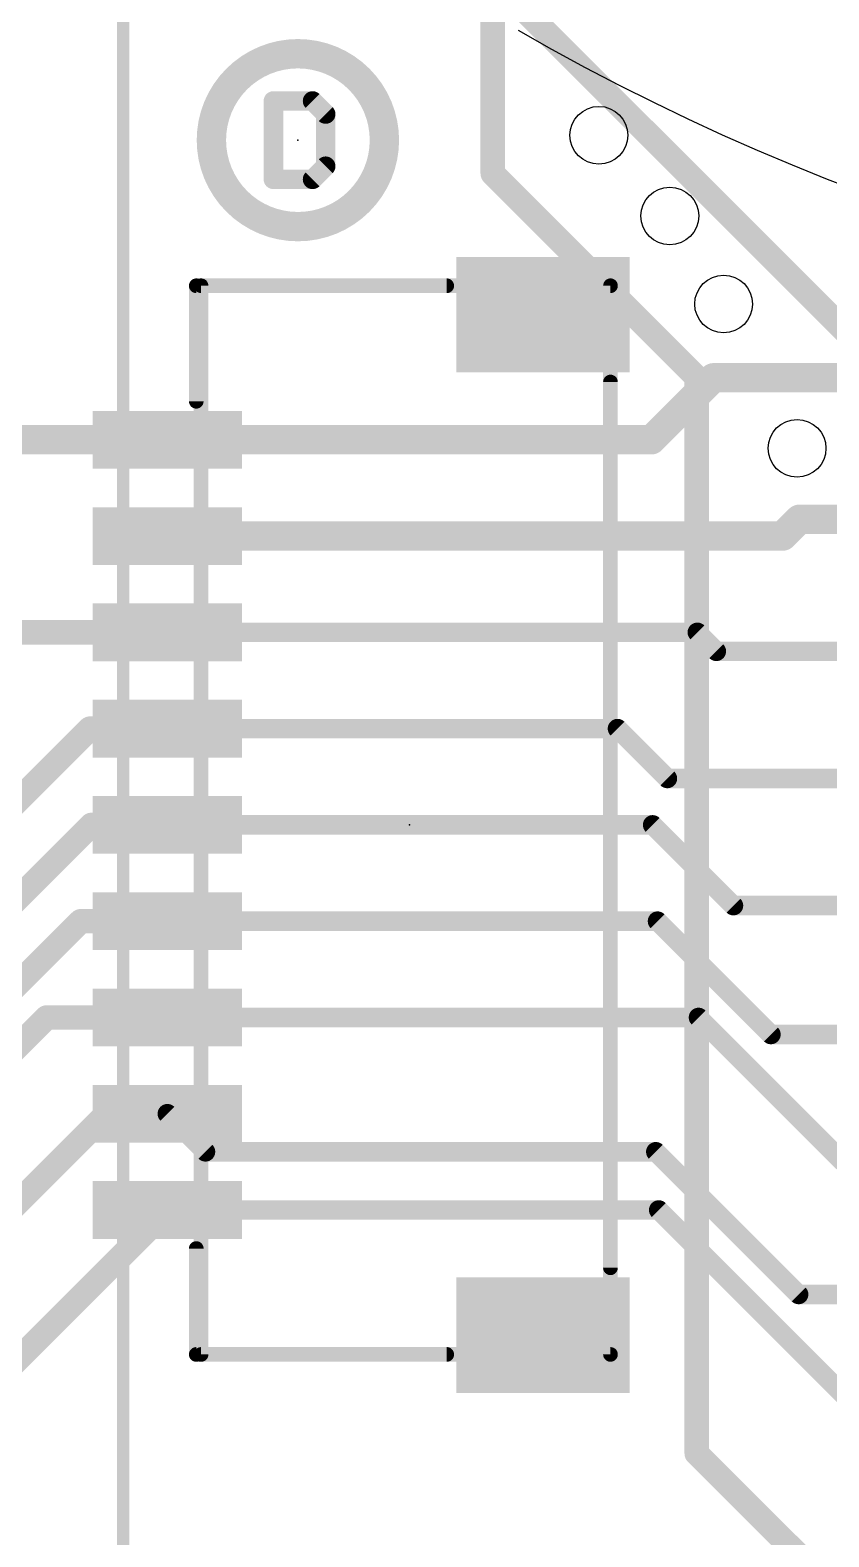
# Model space of a CAD drawing. Extents: x -59 to 59, y -28 to 22.
# Drawn here: x -17 to -8.71, y -5.49 to 10.16 of the extents above; entities that cross this region are included whole.
import ezdxf

# ---------------------------------------------------------------- set-up
doc = ezdxf.new("R2010")
doc.units = 0
for name, color, linetype in [('1', 12, 'CONTINUOUS'), ('16', 5, 'CONTINUOUS'), ('20', 4, 'CONTINUOUS'), ('21', 40, 'CONTINUOUS'), ('22', 6, 'CONTINUOUS'), ('23', 53, 'CONTINUOUS'), ('51', 253, 'CONTINUOUS')]:
    doc.layers.add(name, color=color, linetype=linetype)

# ---------------------------------------------------------------- blocks, each defined once
blk = doc.blocks.new('RECT')
blk.add_solid([(-0.5, -0.5), (0.5, -0.5), (-0.5, 0.5), (0.5, 0.5)])

msp = doc.modelspace()

# ---------------------------------------------------------------- linework, layer by layer
at = {"layer": '1'}
for points, const_width in [([(-12.2014, 8.6708), (-12.2014, 10.3632)], 0.254), ([(-10.0838, 6.5532), (-12.2014, 8.6708)], 0.254), ([(-10.5542, 5.905), (-9.91, 6.5492)], 0.3048), ([(-10.0838, -4.6228), (-10.0838, 6.5532)], 0.254), ([(-9.91, 6.5492), (9.8552, 6.5492)], 0.3048), ([(-15.579, 5.905), (-20.4624, 5.905)], 0.3048), ([(-15.579, 5.905), (-10.5542, 5.905)], 0.3048), ([(-9.192, 4.905), (-9.017, 5.08)], 0.3048), ([(-9.017, 5.08), (9.525, 5.08)], 0.3048), ([(-15.579, 4.905), (-9.192, 4.905)], 0.3048), ([(-15.579, 3.905), (-17.796, 3.905)], 0.254), ([(-15.579, 3.905), (-10.0772, 3.905)], 0.2032), ([(-10.0772, 3.905), (-9.8806, 3.7084)], 0.2032), ([(-9.8806, 3.7084), (9.4234, 3.7084)], 0.2032), ([(-21.3962, -2.1082), (-16.383, 2.905)], 0.254), ([(-16.383, 2.905), (-15.579, 2.905)], 0.254), ([(-15.579, 2.905), (-10.906, 2.905)], 0.2032), ([(-10.906, 2.905), (-10.3886, 2.3876)], 0.2032), ([(-10.3886, 2.3876), (9.2456, 2.3876)], 0.2032), ([(-20.939, -2.667), (-16.367, 1.905)], 0.254), ([(-16.367, 1.905), (-15.579, 1.905)], 0.254), ([(-15.579, 1.905), (-10.541, 1.905)], 0.2032), ([(-10.541, 1.905), (-9.7028, 1.0668)], 0.2032), ([(-9.7028, 1.0668), (8.5598, 1.0668)], 0.2032), ([(-16.478, 0.905), (-20.431, -3.048)], 0.254), ([(-16.478, 0.905), (-15.579, 0.905)], 0.254), ([(-15.579, 0.905), (-10.4903, 0.905)], 0.2032), ([(-10.4903, 0.905), (-9.3138, -0.2714)], 0.2032), ([(-16.8314, -0.095), (-19.796, -3.0596)], 0.254), ([(-15.579, -0.095), (-16.8314, -0.095)], 0.254), ([(-15.579, -0.095), (-10.065, -0.095)], 0.2032), ([(-10.065, -0.095), (-8.5598, -1.6002)], 0.2032), ([(-9.3138, -0.2714), (8.4248, -0.2714)], 0.2032), ([(-17.526, -2.413), (-16.208, -1.095)], 0.254), ([(-16.208, -1.095), (-15.367, -1.095)], 0.254), ([(-15.579, -1.095), (-15.367, -1.095)], 0.3048), ([(-15.579, -1.095), (-15.1838, -1.4902)], 0.2032), ([(-15.1838, -1.4902), (-10.5081, -1.4902)], 0.2032), ([(-10.5081, -1.4902), (-9.0265, -2.9718)], 0.2032), ([(-18.272, -4.788), (-15.579, -2.095)], 0.254), ([(-15.579, -2.095), (-10.478, -2.095)], 0.2032), ([(-10.478, -2.095), (-8.2296, -4.3434)], 0.2032), ([(-9.0265, -2.9718), (-4.7244, -2.9718)], 0.2032), ([(-6.7818, -7.9248), (-10.0838, -4.6228)], 0.254)]:
    msp.add_lwpolyline(points, dxfattribs=dict(at, const_width=const_width))
for points, const_width in [([(-12.1565, 8.7157, 1), (-12.2463, 8.6259)], 0.127), ([(-12.2649, 8.6708, 1), (-12.1379, 8.6708)], 0.127), ([(-10.0203, 6.5532, 1), (-10.1473, 6.5532)], 0.127), ([(-10.1287, 6.5083, 1), (-10.0389, 6.5981)], 0.127), ([(-9.91, 6.6254, 1), (-9.91, 6.473)], 0.1524), ([(-9.8561, 6.4953, 1), (-9.9639, 6.6031)], 0.1524), ([(-15.579, 5.9812, 1), (-15.579, 5.8288)], 0.1524), ([(-15.579, 5.8288, 1), (-15.579, 5.9812)], 0.1524), ([(-10.6081, 5.9589, 1), (-10.5003, 5.8511)], 0.1524), ([(-10.5542, 5.8288, 1), (-10.5542, 5.9812)], 0.1524), ([(-9.017, 5.1562, 1), (-9.017, 5.0038)], 0.1524), ([(-8.9631, 5.0261, 1), (-9.0709, 5.1339)], 0.1524), ([(-15.579, 4.9812, 1), (-15.579, 4.8288)], 0.1524), ([(-9.2459, 4.9589, 1), (-9.1381, 4.8511)], 0.1524), ([(-9.192, 4.8288, 1), (-9.192, 4.9812)], 0.1524), ([(-15.579, 3.9558, 1), (-15.579, 3.8542)], 0.1016), ([(-15.579, 3.8415, 1), (-15.579, 3.9685)], 0.127), ([(-10.0413, 3.9409, 1), (-10.1131, 3.8691)], 0.1016), ([(-10.0772, 3.8542, 1), (-10.0772, 3.9558)], 0.1016), ([(-9.8806, 3.7592, 1), (-9.8806, 3.6576)], 0.1016), ([(-9.9165, 3.6725, 1), (-9.8447, 3.7443)], 0.1016), ([(-16.383, 2.9685, 1), (-16.383, 2.8415)], 0.127), ([(-16.3381, 2.8601, 1), (-16.4279, 2.9499)], 0.127), ([(-15.579, 2.9558, 1), (-15.579, 2.8542)], 0.1016), ([(-15.579, 2.8415, 1), (-15.579, 2.9685)], 0.127), ([(-10.8701, 2.9409, 1), (-10.9419, 2.8691)], 0.1016), ([(-10.906, 2.8542, 1), (-10.906, 2.9558)], 0.1016), ([(-10.3886, 2.4384, 1), (-10.3886, 2.3368)], 0.1016), ([(-10.4245, 2.3517, 1), (-10.3527, 2.4235)], 0.1016), ([(-16.367, 1.9685, 1), (-16.367, 1.8415)], 0.127), ([(-16.3221, 1.8601, 1), (-16.4119, 1.9499)], 0.127), ([(-15.579, 1.9558, 1), (-15.579, 1.8542)], 0.1016), ([(-15.579, 1.8415, 1), (-15.579, 1.9685)], 0.127), ([(-10.5051, 1.9409, 1), (-10.5769, 1.8691)], 0.1016), ([(-10.541, 1.8542, 1), (-10.541, 1.9558)], 0.1016), ([(-9.7028, 1.1176, 1), (-9.7028, 1.016)], 0.1016), ([(-9.7387, 1.0309, 1), (-9.6669, 1.1027)], 0.1016), ([(-16.478, 0.9685, 1), (-16.478, 0.8415)], 0.127), ([(-16.4331, 0.8601, 1), (-16.5229, 0.9499)], 0.127), ([(-15.579, 0.9558, 1), (-15.579, 0.8542)], 0.1016), ([(-15.579, 0.8415, 1), (-15.579, 0.9685)], 0.127), ([(-10.4543, 0.9409, 1), (-10.5262, 0.8691)], 0.1016), ([(-10.4903, 0.8542, 1), (-10.4903, 0.9558)], 0.1016), ([(-16.8314, -0.0315, 1), (-16.8314, -0.1585)], 0.127), ([(-16.7865, -0.1399, 1), (-16.8763, -0.0501)], 0.127), ([(-15.579, -0.0442, 1), (-15.579, -0.1458)], 0.1016), ([(-15.579, -0.1585, 1), (-15.579, -0.0315)], 0.127), ([(-10.0291, -0.0591, 1), (-10.1009, -0.1309)], 0.1016), ([(-10.065, -0.1458, 1), (-10.065, -0.0442)], 0.1016), ([(-9.3138, -0.2206, 1), (-9.3138, -0.3222)], 0.1016), ([(-9.3498, -0.3074, 1), (-9.2779, -0.2355)], 0.1016), ([(-16.208, -1.0315, 1), (-16.208, -1.1585)], 0.127), ([(-16.1631, -1.1399, 1), (-16.2529, -1.0501)], 0.127), ([(-15.579, -1.0188, 1), (-15.579, -1.1712)], 0.1524), ([(-15.5431, -1.0591, 1), (-15.6149, -1.1309)], 0.1016), ([(-15.367, -1.1712, 1), (-15.367, -1.0188)], 0.1524), ([(-15.367, -1.1585, 1), (-15.367, -1.0315)], 0.127), ([(-15.1838, -1.4394, 1), (-15.1838, -1.541)], 0.1016), ([(-15.2197, -1.5261, 1), (-15.1479, -1.4543)], 0.1016), ([(-10.4721, -1.4543, 1), (-10.544, -1.5261)], 0.1016), ([(-10.5081, -1.541, 1), (-10.5081, -1.4394)], 0.1016), ([(-15.5341, -2.1399, 1), (-15.6239, -2.0501)], 0.127), ([(-15.579, -2.0442, 1), (-15.579, -2.1458)], 0.1016), ([(-10.4421, -2.0591, 1), (-10.5139, -2.1309)], 0.1016), ([(-10.478, -2.1458, 1), (-10.478, -2.0442)], 0.1016), ([(-9.0265, -2.921, 1), (-9.0265, -3.0226)], 0.1016), ([(-9.0624, -3.0077, 1), (-8.9905, -2.9359)], 0.1016), ([(-10.0389, -4.5779, 1), (-10.1287, -4.6677)], 0.127), ([(-10.1473, -4.6228, 1), (-10.0203, -4.6228)], 0.127)]:
    msp.add_lwpolyline(points, format="xyb", dxfattribs=dict(at, const_width=const_width))
at = {"layer": '16', "const_width": 0.254}
msp.add_lwpolyline([(-6.461, 4.953), (-21.701, 20.193)], dxfattribs=at)
at = {"layer": '20'}
for centre in [(-11.0998, 9.0678), (-10.3632, 8.2296), (-9.8044, 7.3152), (-9.0424, 5.8166)]:
    msp.add_circle(centre, 0.3, dxfattribs=at)
msp.add_arc((0, 30.8372), 23.876, 240, 300, dxfattribs=at)
at = {"layer": '21'}
for points, const_width in [([(-14.224, 8.119, 1), (-14.224, 9.915, 1), (-14.224, 8.119)], 0.3048), ([(-14.4272, 9.4241, 1), (-14.5288, 9.4241)], 0.1016), ([(-14.478, 9.4749, 1), (-14.478, 9.3733)], 0.1016), ([(-14.0353, 9.46, 1), (-14.1072, 9.3882)], 0.1016), ([(-14.0713, 9.3733, 1), (-14.0713, 9.4749)], 0.1016), ([(-13.8849, 9.2885, 1), (-13.9865, 9.2885)], 0.1016), ([(-13.9716, 9.2526, 1), (-13.8998, 9.3244)], 0.1016), ([(-13.9865, 8.7462, 1), (-13.8849, 8.7462)], 0.1016), ([(-13.8998, 8.7103, 1), (-13.9716, 8.7821)], 0.1016), ([(-14.478, 8.6614, 1), (-14.478, 8.5598)], 0.1016), ([(-14.5288, 8.6106, 1), (-14.4272, 8.6106)], 0.1016), ([(-14.1072, 8.6465, 1), (-14.0353, 8.5747)], 0.1016), ([(-14.0713, 8.5598, 1), (-14.0713, 8.6614)], 0.1016), ([(-15.2409, 7.505, 1), (-15.3171, 7.505)], 0.0762), ([(-15.279, 7.5431, 1), (-15.279, 7.4669)], 0.0762), ([(-12.679, 7.4669, 1), (-12.679, 7.5431)], 0.0762), ([(-10.9409, 6.505, 1), (-11.0171, 6.505)], 0.0762), ([(-15.3171, 6.305, 1), (-15.2409, 6.305)], 0.0762), ([(-15.2409, -2.495, 1), (-15.3171, -2.495)], 0.0762), ([(-11.0171, -2.695, 1), (-10.9409, -2.695)], 0.0762), ([(-15.279, -3.5569, 1), (-15.279, -3.6331)], 0.0762), ([(-15.3171, -3.595, 1), (-15.2409, -3.595)], 0.0762), ([(-12.679, -3.6331, 1), (-12.679, -3.5569)], 0.0762)]:
    msp.add_lwpolyline(points, format="xyb", dxfattribs=dict(at, const_width=const_width))
for points, const_width in [([(-14.478, 9.4241), (-14.478, 8.6106)], 0.2032), ([(-14.0713, 9.4241), (-14.478, 9.4241)], 0.2032), ([(-13.9357, 9.2885), (-14.0713, 9.4241)], 0.2032), ([(-13.9357, 8.7462), (-13.9357, 9.2885)], 0.2032), ([(-14.0713, 8.6106), (-13.9357, 8.7462)], 0.2032), ([(-14.478, 8.6106), (-14.0713, 8.6106)], 0.2032), ([(-15.279, 6.305), (-15.279, 7.505)], 0.1524), ([(-15.279, 7.505), (-12.679, 7.505)], 0.1524), ([(-10.979, -2.695), (-10.979, 6.505)], 0.1524), ([(-15.279, -3.595), (-15.279, -2.495)], 0.1524), ([(-12.679, -3.595), (-15.279, -3.595)], 0.1524)]:
    msp.add_lwpolyline(points, dxfattribs=dict(at, const_width=const_width))
at = {"layer": '22', "const_width": 0.127}
msp.add_lwpolyline([(-16.0375, -23.284), (-16.0375, 11.416)], dxfattribs=at)
at = {"layer": '23'}
for p in [(-14.224, 9.017), (-13.065, 1.905)]:
    msp.add_point(p, dxfattribs=at)
at = {"layer": '51', "const_width": 0.1524}
for points in [[(-15.229, -3.595), (-15.229, 7.505)], [(-15.229, 7.505), (-10.979, 7.505)], [(-10.979, 7.505), (-10.979, -3.595)], [(-10.979, -3.595), (-15.229, -3.595)]]:
    msp.add_lwpolyline(points, dxfattribs=at)
at = {"layer": '51', "const_width": 0.0762}
for points in [[(-15.1909, 7.505, 1), (-15.2671, 7.505)], [(-15.229, 7.5431, 1), (-15.229, 7.4669)], [(-10.9409, 7.505, 1), (-11.0171, 7.505)], [(-10.979, 7.4669, 1), (-10.979, 7.5431)], [(-15.229, -3.5569, 1), (-15.229, -3.6331)], [(-15.2671, -3.595, 1), (-15.1909, -3.595)], [(-11.0171, -3.595, 1), (-10.9409, -3.595)], [(-10.979, -3.6331, 1), (-10.979, -3.5569)]]:
    msp.add_lwpolyline(points, format="xyb", dxfattribs=at)

# ---------------------------------------------------------------- block references
at = {"layer": '1', "rotation": 180}
for p, xscale, yscale in [((-11.679, 7.205), 1.8, 1.2), ((-15.579, 5.905), 1.55, 0.6), ((-15.579, 4.905), 1.55, 0.6), ((-15.579, 3.905), 1.55, 0.6), ((-15.579, 2.905), 1.55, 0.6), ((-15.579, 1.905), 1.55, 0.6), ((-15.579, 0.905), 1.55, 0.6), ((-15.579, -0.095), 1.55, 0.6), ((-15.579, -1.095), 1.55, 0.6), ((-15.579, -2.095), 1.55, 0.6), ((-11.679, -3.395), 1.8, 1.2)]:
    msp.add_blockref('RECT', p, dxfattribs=dict(at, xscale=xscale, yscale=yscale))

doc.saveas('drawing.dxf')
